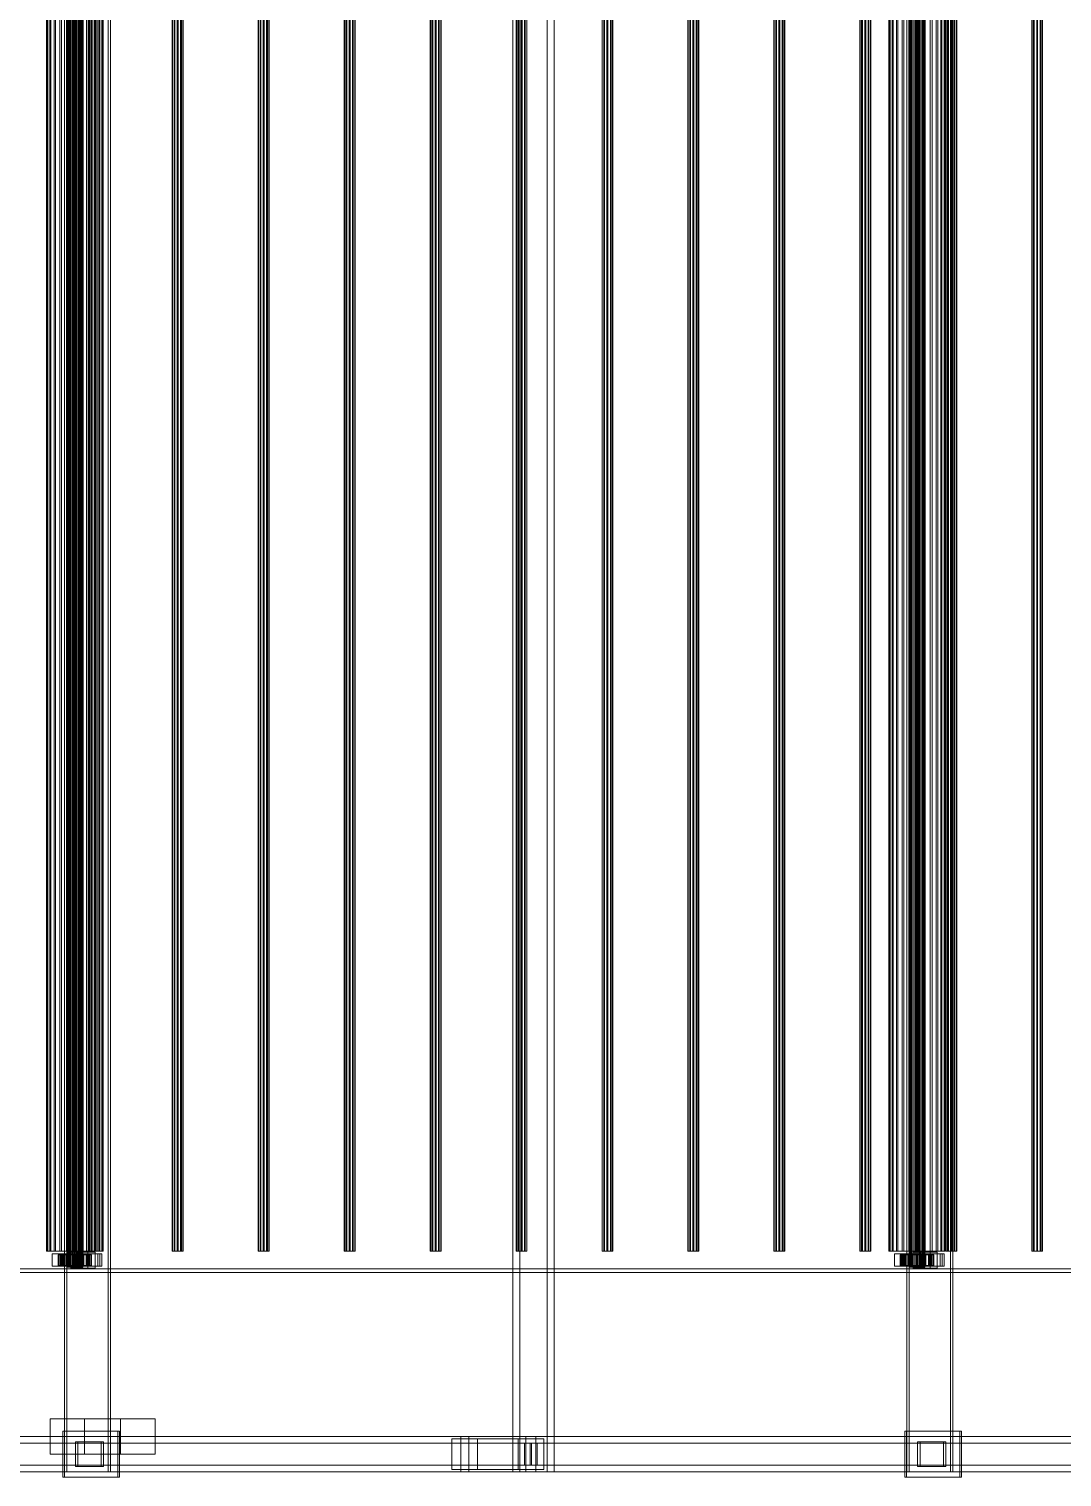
# Model space of a CAD drawing. Header units: millimetres. Extents: x -1970 to 59977, y -50268 to 6837.
# Drawn here: x 36309 to 37481, y -19506 to -17864 of the extents above; entities that cross this region are included whole.
import ezdxf

# ---------------------------------------------------------------- set-up
doc = ezdxf.new("R2010")
doc.units = ezdxf.units.MM
doc.layers.add('superior_C03', color=7, linetype='Continuous', lineweight=0)

msp = doc.modelspace()

# ---------------------------------------------------------------- linework, layer by layer
at = {"layer": 'superior_C03'}
for p, q in [((36349.435, -16500), (36349.435, -19500)), ((36352.13, -19500), (36352.13, -16500)), ((36398.938, -19500), (36398.938, -16500)), ((36401.633, -16500), (36401.633, -19500)), ((36857.705, -16500), (36857.705, -19500)), ((36865.565, -19500), (36865.565, -16500)), ((36896.684, -19500), (36896.684, -16500)), ((36904.544, -16500), (36904.544, -19500)), ((37304.403, -16500), (37304.403, -19500)), ((37307.098, -19500), (37307.098, -16500)), ((37353.905, -19500), (37353.905, -16500)), ((37356.6, -16500), (37356.6, -19500)), ((36352.167, -19268), (36352.167, -16732)), ((36352.391, -19268), (36352.391, -16732)), ((36352.555, -19268), (36352.555, -16732)), ((36353.213, -19268), (36353.213, -16732)), ((36353.531, -19268), (36353.531, -16732)), ((36354.577, -19268), (36354.577, -16732)), ((36355.026, -19268), (36355.026, -16732)), ((36356.389, -19268), (36356.389, -16732)), ((36356.939, -19268), (36356.939, -16732)), ((36358.526, -19268), (36358.526, -16732)), ((36359.14, -19268), (36359.14, -16732)), ((36360.844, -19268), (36360.844, -16732)), ((36361.479, -19268), (36361.479, -16732)), ((36363.182, -19268), (36363.182, -16732)), ((36363.796, -19268), (36363.796, -16732)), ((36365.383, -19268), (36365.383, -16732)), ((36365.933, -19268), (36365.933, -16732)), ((36367.297, -19268), (36367.297, -16732)), ((36367.746, -19268), (36367.746, -16732)), ((36368.792, -19268), (36368.792, -16732)), ((36369.109, -19268), (36369.109, -16732)), ((36369.767, -19268), (36369.767, -16732)), ((36369.931, -16732), (36369.931, -19268)), ((36370.156, -19268), (36370.156, -16732)), ((37307.134, -19268), (37307.134, -16732)), ((37307.358, -19268), (37307.358, -16732)), ((37307.523, -19268), (37307.523, -16732)), ((37308.18, -19268), (37308.18, -16732)), ((37308.498, -19268), (37308.498, -16732)), ((37309.544, -19268), (37309.544, -16732)), ((37309.993, -19268), (37309.993, -16732)), ((37311.356, -19268), (37311.356, -16732)), ((37311.906, -19268), (37311.906, -16732)), ((37313.494, -19268), (37313.494, -16732)), ((37314.107, -19268), (37314.107, -16732)), ((37315.811, -19268), (37315.811, -16732)), ((37316.446, -19268), (37316.446, -16732)), ((37318.15, -19268), (37318.15, -16732)), ((37318.763, -19268), (37318.763, -16732)), ((37320.351, -19268), (37320.351, -16732)), ((37320.901, -19268), (37320.901, -16732)), ((37322.264, -19268), (37322.264, -16732)), ((37322.713, -19268), (37322.713, -16732)), ((37323.759, -19268), (37323.759, -16732)), ((37324.077, -19268), (37324.077, -16732)), ((37324.734, -19268), (37324.734, -16732)), ((37324.899, -16732), (37324.899, -19268)), ((37325.123, -19268), (37325.123, -16732)), ((36329.181, -19250), (36329.181, -16750)), ((36329.979, -19250), (36329.979, -16750)), ((36330.563, -19250), (36330.563, -16750)), ((36332.901, -19250), (36332.901, -16750)), ((36334.03, -19250), (36334.03, -16750)), ((36337.749, -19250), (36337.749, -16750)), ((36339.346, -19250), (36339.346, -16750)), ((36344.193, -19250), (36344.193, -16750)), ((36346.149, -19250), (36346.149, -16750)), ((36351.793, -19250), (36351.793, -16750)), ((36353.975, -19250), (36353.975, -16750)), ((36360.032, -19250), (36360.032, -16750)), ((36362.29, -19250), (36362.29, -16750)), ((36368.348, -19250), (36368.348, -16750)), ((36370.529, -19250), (36370.529, -16750)), ((36374.247, -16750), (36374.247, -19250)), ((36374.591, -16750), (36374.591, -19250)), ((36376.173, -19250), (36376.173, -16750)), ((36376.267, -16750), (36376.267, -19250)), ((36377.166, -16750), (36377.166, -19250)), ((36378.129, -19250), (36378.129, -16750)), ((36379.879, -16750), (36379.879, -19250)), ((36380.991, -16750), (36380.991, -19250)), ((36382.976, -19250), (36382.976, -16750)), ((36383.703, -16750), (36383.703, -19250)), ((36384.573, -19250), (36384.573, -16750)), ((36384.603, -16750), (36384.603, -19250)), ((36386.279, -16750), (36386.279, -19250)), ((36386.623, -19250), (36386.623, -16750)), ((36388.292, -19250), (36388.292, -16750)), ((36389.421, -19250), (36389.421, -16750)), ((36391.759, -19250), (36391.759, -16750)), ((36392.344, -16750), (36392.344, -19250)), ((36393.141, -19250), (36393.141, -16750)), ((36471.693, -16750), (36471.693, -19250)), ((36472.036, -16750), (36472.036, -19250)), ((36473.713, -16750), (36473.713, -19250)), ((36474.612, -16750), (36474.612, -19250)), ((36477.325, -16750), (36477.325, -19250)), ((36478.436, -16750), (36478.436, -19250)), ((36481.149, -16750), (36481.149, -19250)), ((36482.048, -16750), (36482.048, -19250)), ((36483.725, -16750), (36483.725, -19250)), ((36484.068, -19250), (36484.068, -16750)), ((36569.138, -16750), (36569.138, -19250)), ((36569.482, -16750), (36569.482, -19250)), ((36571.158, -16750), (36571.158, -19250)), ((36572.058, -16750), (36572.058, -19250)), ((36574.77, -16750), (36574.77, -19250)), ((36575.882, -16750), (36575.882, -19250)), ((36578.595, -16750), (36578.595, -19250)), ((36579.494, -16750), (36579.494, -19250)), ((36581.17, -16750), (36581.17, -19250)), ((36581.514, -19250), (36581.514, -16750)), ((36666.584, -16750), (36666.584, -19250)), ((36666.928, -16750), (36666.928, -19250)), ((36668.604, -16750), (36668.604, -19250)), ((36669.503, -16750), (36669.503, -19250)), ((36672.216, -16750), (36672.216, -19250)), ((36673.328, -16750), (36673.328, -19250)), ((36676.04, -16750), (36676.04, -19250)), ((36676.94, -16750), (36676.94, -19250)), ((36678.616, -16750), (36678.616, -19250)), ((36678.96, -19250), (36678.96, -16750)), ((36764.03, -16750), (36764.03, -19250)), ((36764.373, -16750), (36764.373, -19250)), ((36766.05, -16750), (36766.05, -19250)), ((36766.949, -16750), (36766.949, -19250)), ((36769.662, -16750), (36769.662, -19250)), ((36770.773, -16750), (36770.773, -19250)), ((36773.486, -16750), (36773.486, -19250)), ((36774.385, -16750), (36774.385, -19250)), ((36776.062, -16750), (36776.062, -19250)), ((36776.405, -19250), (36776.405, -16750)), ((36861.475, -16750), (36861.475, -19250)), ((36861.819, -16750), (36861.819, -19250)), ((36863.495, -16750), (36863.495, -19250)), ((36864.395, -16750), (36864.395, -19250)), ((36867.107, -16750), (36867.107, -19250)), ((36868.219, -16750), (36868.219, -19250)), ((36870.932, -16750), (36870.932, -19250)), ((36871.831, -16750), (36871.831, -19250)), ((36873.507, -16750), (36873.507, -19250)), ((36873.851, -19250), (36873.851, -16750)), ((36958.921, -16750), (36958.921, -19250)), ((36959.265, -16750), (36959.265, -19250)), ((36960.941, -16750), (36960.941, -19250)), ((36961.84, -16750), (36961.84, -19250)), ((36964.553, -16750), (36964.553, -19250)), ((36965.665, -16750), (36965.665, -19250)), ((36968.377, -16750), (36968.377, -19250)), ((36969.277, -16750), (36969.277, -19250)), ((36970.953, -16750), (36970.953, -19250)), ((36971.297, -19250), (36971.297, -16750)), ((37056.367, -16750), (37056.367, -19250)), ((37056.71, -16750), (37056.71, -19250)), ((37058.387, -16750), (37058.387, -19250)), ((37059.286, -16750), (37059.286, -19250)), ((37061.999, -16750), (37061.999, -19250)), ((37063.11, -16750), (37063.11, -19250)), ((37065.823, -16750), (37065.823, -19250)), ((37066.722, -16750), (37066.722, -19250)), ((37068.399, -16750), (37068.399, -19250)), ((37068.742, -19250), (37068.742, -16750)), ((37153.812, -16750), (37153.812, -19250)), ((37154.156, -16750), (37154.156, -19250)), ((37155.832, -16750), (37155.832, -19250)), ((37156.732, -16750), (37156.732, -19250)), ((37159.444, -16750), (37159.444, -19250)), ((37160.556, -16750), (37160.556, -19250)), ((37163.268, -16750), (37163.268, -19250)), ((37164.168, -16750), (37164.168, -19250)), ((37165.844, -16750), (37165.844, -19250)), ((37166.188, -19250), (37166.188, -16750)), ((37251.258, -16750), (37251.258, -19250)), ((37251.601, -16750), (37251.601, -19250)), ((37253.278, -16750), (37253.278, -19250)), ((37254.177, -16750), (37254.177, -19250)), ((37256.89, -16750), (37256.89, -19250)), ((37258.002, -16750), (37258.002, -19250)), ((37260.714, -16750), (37260.714, -19250)), ((37261.614, -16750), (37261.614, -19250)), ((37263.29, -16750), (37263.29, -19250)), ((37263.634, -19250), (37263.634, -16750)), ((37284.148, -19250), (37284.148, -16750)), ((37284.946, -19250), (37284.946, -16750)), ((37285.53, -19250), (37285.53, -16750)), ((37287.868, -19250), (37287.868, -16750)), ((37288.998, -19250), (37288.998, -16750)), ((37292.717, -19250), (37292.717, -16750)), ((37294.314, -19250), (37294.314, -16750)), ((37299.161, -19250), (37299.161, -16750)), ((37301.116, -19250), (37301.116, -16750)), ((37306.761, -19250), (37306.761, -16750)), ((37308.942, -19250), (37308.942, -16750)), ((37314.999, -19250), (37314.999, -16750)), ((37317.258, -19250), (37317.258, -16750)), ((37323.315, -19250), (37323.315, -16750)), ((37325.496, -19250), (37325.496, -16750)), ((37331.141, -19250), (37331.141, -16750)), ((37333.096, -19250), (37333.096, -16750)), ((37337.943, -19250), (37337.943, -16750)), ((37339.54, -19250), (37339.54, -16750)), ((37343.26, -19250), (37343.26, -16750)), ((37344.389, -19250), (37344.389, -16750)), ((37346.727, -19250), (37346.727, -16750)), ((37347.311, -16750), (37347.311, -19250)), ((37348.109, -19250), (37348.109, -16750)), ((37348.704, -16750), (37348.704, -19250)), ((37349.047, -16750), (37349.047, -19250)), ((37350.724, -16750), (37350.724, -19250)), ((37351.623, -16750), (37351.623, -19250)), ((37354.336, -16750), (37354.336, -19250)), ((37355.447, -16750), (37355.447, -19250)), ((37358.16, -16750), (37358.16, -19250)), ((37359.059, -16750), (37359.059, -19250)), ((37360.736, -16750), (37360.736, -19250)), ((37361.079, -19250), (37361.079, -16750)), ((37446.149, -16750), (37446.149, -19250)), ((37446.493, -16750), (37446.493, -19250)), ((37448.169, -16750), (37448.169, -19250)), ((37449.069, -16750), (37449.069, -19250)), ((37451.781, -16750), (37451.781, -19250)), ((37452.893, -16750), (37452.893, -19250)), ((37455.605, -16750), (37455.605, -19250)), ((37456.505, -16750), (37456.505, -19250)), ((37458.181, -16750), (37458.181, -19250)), ((37458.525, -19250), (37458.525, -16750)), ((36329.979, -19250), (36329.181, -19250)), ((36329.181, -19250), (36330.563, -19250)), ((36332.901, -19250), (36329.979, -19250)), ((36330.563, -19250), (36334.03, -19250)), ((36337.749, -19250), (36332.901, -19250)), ((36334.03, -19250), (36339.346, -19250)), ((36345.277, -19253), (36335.532, -19253)), ((36335.532, -19253), (36335.532, -19267)), ((36346.312, -19253), (36335.532, -19253)), ((36344.193, -19250), (36337.749, -19250)), ((36339.346, -19250), (36346.149, -19250)), ((36342.993, -19254), (36342.173, -19254)), ((36342.173, -19254), (36352.167, -19254)), ((36342.173, -19266), (36342.173, -19254)), ((36342.173, -19254), (36342.646, -19254)), ((36342.646, -19254), (36352.391, -19254)), ((36342.646, -19266), (36342.646, -19254)), ((36342.646, -19254), (36344.382, -19254)), ((36389.713, -19253), (36342.939, -19253)), ((36342.939, -19253), (36342.939, -19267)), ((36345.185, -19253), (36342.939, -19253)), ((36345.052, -19254), (36342.993, -19254)), ((36342.993, -19254), (36352.555, -19254)), ((36342.993, -19266), (36342.993, -19254)), ((36351.793, -19250), (36344.193, -19250)), ((36344.382, -19254), (36353.213, -19254)), ((36344.382, -19266), (36344.382, -19254)), ((36344.382, -19254), (36347.26, -19254)), ((36348.209, -19254), (36345.052, -19254)), ((36345.052, -19254), (36353.531, -19254)), ((36345.052, -19266), (36345.052, -19254)), ((36345.185, -19267), (36345.185, -19253)), ((36345.185, -19253), (36391.959, -19253)), ((36345.277, -19267), (36345.277, -19253)), ((36345.277, -19253), (36356.057, -19253)), ((36346.149, -19250), (36353.975, -19250)), ((36346.312, -19267), (36346.312, -19253)), ((36346.312, -19253), (36356.057, -19253)), ((36347.26, -19254), (36354.577, -19254)), ((36347.26, -19266), (36347.26, -19254)), ((36347.26, -19254), (36351.086, -19254)), ((36352.248, -19254), (36348.209, -19254)), ((36348.209, -19254), (36355.026, -19254)), ((36348.209, -19266), (36348.209, -19254)), ((36351.086, -19254), (36356.389, -19254)), ((36351.086, -19266), (36351.086, -19254)), ((36351.086, -19254), (36355.599, -19254)), ((36360.032, -19250), (36351.793, -19250)), ((36352.167, -19254), (36352.555, -19254)), ((36352.167, -19254), (36352.167, -19266)), ((36352.391, -19254), (36352.167, -19254)), ((36356.894, -19254), (36352.248, -19254)), ((36352.248, -19254), (36356.939, -19254)), ((36352.248, -19266), (36352.248, -19254)), ((36352.391, -19254), (36352.391, -19266)), ((36353.213, -19254), (36352.391, -19254)), ((36352.555, -19254), (36353.531, -19254)), ((36352.555, -19254), (36352.555, -19266)), ((36353.213, -19254), (36353.213, -19266)), ((36354.577, -19254), (36353.213, -19254)), ((36353.531, -19254), (36355.026, -19254)), ((36353.531, -19254), (36353.531, -19266)), ((36353.975, -19250), (36362.29, -19250)), ((36354.577, -19254), (36354.577, -19266)), ((36356.389, -19254), (36354.577, -19254)), ((36355.026, -19254), (36356.939, -19254)), ((36355.026, -19254), (36355.026, -19266)), ((36355.599, -19254), (36358.526, -19254)), ((36355.599, -19266), (36355.599, -19254)), ((36355.599, -19254), (36360.491, -19254)), ((36356.057, -19253), (36356.057, -19267)), ((36356.389, -19254), (36356.389, -19266)), ((36358.526, -19254), (36356.389, -19254)), ((36376.071, -19251), (36356.582, -19251)), ((36356.582, -19251), (36356.582, -19269)), ((36364.667, -19251), (36356.582, -19251)), ((36361.832, -19254), (36356.894, -19254)), ((36356.894, -19254), (36359.14, -19254)), ((36356.894, -19266), (36356.894, -19254)), ((36356.939, -19254), (36359.14, -19254)), ((36356.939, -19254), (36356.939, -19266)), ((36358.526, -19254), (36358.526, -19266)), ((36360.844, -19254), (36358.526, -19254)), ((36359.14, -19254), (36361.479, -19254)), ((36359.14, -19254), (36359.14, -19266)), ((36368.348, -19250), (36360.032, -19250)), ((36360.491, -19254), (36360.844, -19254)), ((36360.491, -19266), (36360.491, -19254)), ((36360.491, -19254), (36365.428, -19254)), ((36360.844, -19254), (36360.844, -19266)), ((36363.182, -19254), (36360.844, -19254)), ((36361.832, -19254), (36361.479, -19254)), ((36361.479, -19254), (36363.796, -19254)), ((36361.479, -19254), (36361.479, -19266)), ((36366.723, -19254), (36361.832, -19254)), ((36361.832, -19266), (36361.832, -19254)), ((36362.29, -19250), (36370.529, -19250)), ((36365.428, -19254), (36363.182, -19254)), ((36363.182, -19254), (36363.182, -19266)), ((36365.383, -19254), (36363.182, -19254)), ((36366.723, -19254), (36363.796, -19254)), ((36363.796, -19254), (36365.933, -19254)), ((36363.796, -19254), (36363.796, -19266)), ((36364.667, -19269), (36364.667, -19251)), ((36364.667, -19251), (36384.156, -19251)), ((36370.075, -19254), (36365.383, -19254)), ((36365.383, -19254), (36365.383, -19266)), ((36367.297, -19254), (36365.383, -19254)), ((36365.428, -19266), (36365.428, -19254)), ((36365.428, -19254), (36370.075, -19254)), ((36371.236, -19254), (36365.933, -19254)), ((36365.933, -19254), (36367.746, -19254)), ((36365.933, -19254), (36365.933, -19266)), ((36376.459, -19253), (36366.715, -19253)), ((36366.715, -19253), (36366.715, -19267)), ((36377.495, -19253), (36366.715, -19253)), ((36371.236, -19254), (36366.723, -19254)), ((36366.723, -19266), (36366.723, -19254)), ((36374.114, -19254), (36367.297, -19254)), ((36367.297, -19254), (36367.297, -19266)), ((36368.792, -19254), (36367.297, -19254)), ((36375.062, -19254), (36367.746, -19254)), ((36367.746, -19254), (36369.109, -19254)), ((36367.746, -19254), (36367.746, -19266)), ((36376.173, -19250), (36368.348, -19250)), ((36377.27, -19254), (36368.792, -19254)), ((36368.792, -19254), (36368.792, -19266)), ((36369.767, -19254), (36368.792, -19254)), ((36377.941, -19254), (36369.109, -19254)), ((36369.109, -19254), (36369.931, -19254)), ((36369.109, -19254), (36369.109, -19266)), ((36379.329, -19254), (36369.767, -19254)), ((36369.767, -19254), (36369.767, -19266)), ((36370.156, -19254), (36369.767, -19254)), ((36369.931, -19254), (36379.676, -19254)), ((36369.931, -19266), (36369.931, -19254)), ((36369.931, -19254), (36370.156, -19254)), ((36370.075, -19266), (36370.075, -19254)), ((36370.075, -19254), (36374.114, -19254)), ((36380.149, -19254), (36370.156, -19254)), ((36370.156, -19254), (36370.156, -19266)), ((36370.529, -19250), (36378.129, -19250)), ((36375.062, -19254), (36371.236, -19254)), ((36371.236, -19266), (36371.236, -19254)), ((36374.114, -19266), (36374.114, -19254)), ((36374.114, -19254), (36377.27, -19254)), ((36374.591, -19250), (36374.247, -19250)), ((36374.247, -19250), (36376.267, -19250)), ((36377.166, -19250), (36374.591, -19250)), ((36377.941, -19254), (36375.062, -19254)), ((36375.062, -19266), (36375.062, -19254)), ((36376.071, -19269), (36376.071, -19251)), ((36376.071, -19251), (36384.156, -19251)), ((36382.976, -19250), (36376.173, -19250)), ((36376.267, -19250), (36379.879, -19250)), ((36376.459, -19267), (36376.459, -19253)), ((36376.459, -19253), (36387.239, -19253)), ((36380.991, -19250), (36377.166, -19250)), ((36377.27, -19266), (36377.27, -19254)), ((36377.27, -19254), (36379.329, -19254)), ((36377.495, -19267), (36377.495, -19253)), ((36377.495, -19253), (36387.239, -19253)), ((36379.676, -19254), (36377.941, -19254)), ((36377.941, -19266), (36377.941, -19254)), ((36378.129, -19250), (36384.573, -19250)), ((36379.329, -19266), (36379.329, -19254)), ((36379.329, -19254), (36380.149, -19254)), ((36379.676, -19254), (36379.676, -19266)), ((36380.149, -19254), (36379.676, -19254)), ((36379.879, -19250), (36383.703, -19250)), ((36380.149, -19266), (36380.149, -19254)), ((36384.603, -19250), (36380.991, -19250)), ((36388.292, -19250), (36382.976, -19250)), ((36383.703, -19250), (36386.279, -19250)), ((36384.156, -19251), (36384.156, -19269)), ((36384.573, -19250), (36389.421, -19250)), ((36386.623, -19250), (36384.603, -19250)), ((36386.279, -19250), (36386.623, -19250)), ((36387.239, -19253), (36387.239, -19267)), ((36391.759, -19250), (36388.292, -19250)), ((36389.421, -19250), (36392.344, -19250)), ((36389.713, -19267), (36389.713, -19253)), ((36389.713, -19253), (36391.959, -19253)), ((36393.141, -19250), (36391.759, -19250)), ((36391.959, -19253), (36391.959, -19267)), ((36392.344, -19250), (36393.141, -19250)), ((36472.036, -19250), (36471.693, -19250)), ((36471.693, -19250), (36473.713, -19250)), ((36474.612, -19250), (36472.036, -19250)), ((36473.713, -19250), (36477.325, -19250)), ((36478.436, -19250), (36474.612, -19250)), ((36477.325, -19250), (36481.149, -19250)), ((36482.048, -19250), (36478.436, -19250)), ((36481.149, -19250), (36483.725, -19250)), ((36484.068, -19250), (36482.048, -19250)), ((36483.725, -19250), (36484.068, -19250)), ((36569.482, -19250), (36569.138, -19250)), ((36569.138, -19250), (36571.158, -19250)), ((36572.058, -19250), (36569.482, -19250)), ((36571.158, -19250), (36574.77, -19250)), ((36575.882, -19250), (36572.058, -19250)), ((36574.77, -19250), (36578.595, -19250)), ((36579.494, -19250), (36575.882, -19250)), ((36578.595, -19250), (36581.17, -19250)), ((36581.514, -19250), (36579.494, -19250)), ((36581.17, -19250), (36581.514, -19250)), ((36666.928, -19250), (36666.584, -19250)), ((36666.584, -19250), (36668.604, -19250)), ((36669.503, -19250), (36666.928, -19250)), ((36668.604, -19250), (36672.216, -19250)), ((36673.328, -19250), (36669.503, -19250)), ((36672.216, -19250), (36676.04, -19250)), ((36676.94, -19250), (36673.328, -19250)), ((36676.04, -19250), (36678.616, -19250)), ((36678.96, -19250), (36676.94, -19250)), ((36678.616, -19250), (36678.96, -19250)), ((36764.373, -19250), (36764.03, -19250)), ((36764.03, -19250), (36766.05, -19250)), ((36766.949, -19250), (36764.373, -19250)), ((36766.05, -19250), (36769.662, -19250)), ((36770.773, -19250), (36766.949, -19250)), ((36769.662, -19250), (36773.486, -19250)), ((36774.385, -19250), (36770.773, -19250)), ((36773.486, -19250), (36776.062, -19250)), ((36776.405, -19250), (36774.385, -19250)), ((36776.062, -19250), (36776.405, -19250)), ((36861.819, -19250), (36861.475, -19250)), ((36861.475, -19250), (36863.495, -19250)), ((36864.395, -19250), (36861.819, -19250)), ((36863.495, -19250), (36867.107, -19250)), ((36868.219, -19250), (36864.395, -19250)), ((36867.107, -19250), (36870.932, -19250)), ((36871.831, -19250), (36868.219, -19250)), ((36870.932, -19250), (36873.507, -19250)), ((36873.851, -19250), (36871.831, -19250)), ((36873.507, -19250), (36873.851, -19250)), ((36959.265, -19250), (36958.921, -19250)), ((36958.921, -19250), (36960.941, -19250)), ((36961.84, -19250), (36959.265, -19250)), ((36960.941, -19250), (36964.553, -19250)), ((36965.665, -19250), (36961.84, -19250)), ((36964.553, -19250), (36968.377, -19250)), ((36969.277, -19250), (36965.665, -19250)), ((36968.377, -19250), (36970.953, -19250)), ((36971.297, -19250), (36969.277, -19250)), ((36970.953, -19250), (36971.297, -19250)), ((37056.71, -19250), (37056.367, -19250)), ((37056.367, -19250), (37058.387, -19250)), ((37059.286, -19250), (37056.71, -19250)), ((37058.387, -19250), (37061.999, -19250)), ((37063.11, -19250), (37059.286, -19250)), ((37061.999, -19250), (37065.823, -19250)), ((37066.722, -19250), (37063.11, -19250)), ((37065.823, -19250), (37068.399, -19250)), ((37068.742, -19250), (37066.722, -19250)), ((37068.399, -19250), (37068.742, -19250)), ((37154.156, -19250), (37153.812, -19250)), ((37153.812, -19250), (37155.832, -19250)), ((37156.732, -19250), (37154.156, -19250)), ((37155.832, -19250), (37159.444, -19250)), ((37160.556, -19250), (37156.732, -19250)), ((37159.444, -19250), (37163.268, -19250)), ((37164.168, -19250), (37160.556, -19250)), ((37163.268, -19250), (37165.844, -19250)), ((37166.188, -19250), (37164.168, -19250)), ((37165.844, -19250), (37166.188, -19250)), ((37251.601, -19250), (37251.258, -19250)), ((37251.258, -19250), (37253.278, -19250)), ((37254.177, -19250), (37251.601, -19250)), ((37253.278, -19250), (37256.89, -19250)), ((37258.002, -19250), (37254.177, -19250)), ((37256.89, -19250), (37260.714, -19250)), ((37261.614, -19250), (37258.002, -19250)), ((37260.714, -19250), (37263.29, -19250)), ((37263.634, -19250), (37261.614, -19250)), ((37263.29, -19250), (37263.634, -19250)), ((37284.946, -19250), (37284.148, -19250)), ((37284.148, -19250), (37285.53, -19250)), ((37287.868, -19250), (37284.946, -19250)), ((37285.53, -19250), (37288.998, -19250)), ((37292.717, -19250), (37287.868, -19250)), ((37288.998, -19250), (37294.314, -19250)), ((37300.244, -19253), (37290.5, -19253)), ((37290.5, -19253), (37290.5, -19267)), ((37301.279, -19253), (37290.5, -19253)), ((37299.161, -19250), (37292.717, -19250)), ((37294.314, -19250), (37301.116, -19250)), ((37297.961, -19254), (37297.14, -19254)), ((37297.14, -19254), (37307.134, -19254)), ((37297.14, -19266), (37297.14, -19254)), ((37297.14, -19254), (37297.614, -19254)), ((37297.614, -19254), (37307.358, -19254)), ((37297.614, -19266), (37297.614, -19254)), ((37297.614, -19254), (37299.349, -19254)), ((37344.681, -19253), (37297.907, -19253)), ((37297.907, -19253), (37297.907, -19267)), ((37300.153, -19253), (37297.907, -19253)), ((37300.019, -19254), (37297.961, -19254)), ((37297.961, -19254), (37307.523, -19254)), ((37297.961, -19266), (37297.961, -19254)), ((37306.761, -19250), (37299.161, -19250)), ((37299.349, -19254), (37308.18, -19254)), ((37299.349, -19266), (37299.349, -19254)), ((37299.349, -19254), (37302.228, -19254)), ((37303.176, -19254), (37300.019, -19254)), ((37300.019, -19254), (37308.498, -19254)), ((37300.019, -19266), (37300.019, -19254)), ((37300.153, -19267), (37300.153, -19253)), ((37300.153, -19253), (37346.926, -19253)), ((37300.244, -19267), (37300.244, -19253)), ((37300.244, -19253), (37311.024, -19253)), ((37301.116, -19250), (37308.942, -19250)), ((37301.279, -19267), (37301.279, -19253)), ((37301.279, -19253), (37311.024, -19253)), ((37302.228, -19254), (37309.544, -19254)), ((37302.228, -19266), (37302.228, -19254)), ((37302.228, -19254), (37306.054, -19254)), ((37307.215, -19254), (37303.176, -19254)), ((37303.176, -19254), (37309.993, -19254)), ((37303.176, -19266), (37303.176, -19254)), ((37306.054, -19254), (37311.356, -19254)), ((37306.054, -19266), (37306.054, -19254)), ((37306.054, -19254), (37310.566, -19254)), ((37314.999, -19250), (37306.761, -19250)), ((37307.134, -19254), (37307.523, -19254)), ((37307.134, -19254), (37307.134, -19266)), ((37307.358, -19254), (37307.134, -19254)), ((37311.862, -19254), (37307.215, -19254)), ((37307.215, -19254), (37311.906, -19254)), ((37307.215, -19266), (37307.215, -19254)), ((37307.358, -19254), (37307.358, -19266)), ((37308.18, -19254), (37307.358, -19254)), ((37307.523, -19254), (37308.498, -19254)), ((37307.523, -19254), (37307.523, -19266)), ((37308.18, -19254), (37308.18, -19266)), ((37309.544, -19254), (37308.18, -19254)), ((37308.498, -19254), (37309.993, -19254)), ((37308.498, -19254), (37308.498, -19266)), ((37308.942, -19250), (37317.258, -19250)), ((37309.544, -19254), (37309.544, -19266)), ((37311.356, -19254), (37309.544, -19254)), ((37309.993, -19254), (37311.906, -19254)), ((37309.993, -19254), (37309.993, -19266)), ((37310.566, -19254), (37313.494, -19254)), ((37310.566, -19266), (37310.566, -19254)), ((37310.566, -19254), (37315.458, -19254)), ((37311.024, -19253), (37311.024, -19267)), ((37311.356, -19254), (37311.356, -19266)), ((37313.494, -19254), (37311.356, -19254)), ((37331.038, -19251), (37311.549, -19251)), ((37311.549, -19251), (37311.549, -19269)), ((37319.634, -19251), (37311.549, -19251)), ((37316.799, -19254), (37311.862, -19254)), ((37311.862, -19254), (37314.107, -19254)), ((37311.862, -19266), (37311.862, -19254)), ((37311.906, -19254), (37314.107, -19254)), ((37311.906, -19254), (37311.906, -19266)), ((37313.494, -19254), (37313.494, -19266)), ((37315.811, -19254), (37313.494, -19254)), ((37314.107, -19254), (37316.446, -19254)), ((37314.107, -19254), (37314.107, -19266)), ((37323.315, -19250), (37314.999, -19250)), ((37315.458, -19254), (37315.811, -19254)), ((37315.458, -19266), (37315.458, -19254)), ((37315.458, -19254), (37320.395, -19254)), ((37315.811, -19254), (37315.811, -19266)), ((37318.15, -19254), (37315.811, -19254)), ((37316.799, -19254), (37316.446, -19254)), ((37316.446, -19254), (37318.763, -19254)), ((37316.446, -19254), (37316.446, -19266)), ((37321.691, -19254), (37316.799, -19254)), ((37316.799, -19266), (37316.799, -19254)), ((37317.258, -19250), (37325.496, -19250)), ((37320.395, -19254), (37318.15, -19254)), ((37318.15, -19254), (37318.15, -19266)), ((37320.351, -19254), (37318.15, -19254)), ((37321.691, -19254), (37318.763, -19254)), ((37318.763, -19254), (37320.901, -19254)), ((37318.763, -19254), (37318.763, -19266)), ((37319.634, -19269), (37319.634, -19251)), ((37319.634, -19251), (37339.123, -19251)), ((37325.042, -19254), (37320.351, -19254)), ((37320.351, -19254), (37320.351, -19266)), ((37322.264, -19254), (37320.351, -19254)), ((37320.395, -19266), (37320.395, -19254)), ((37320.395, -19254), (37325.042, -19254)), ((37326.203, -19254), (37320.901, -19254)), ((37320.901, -19254), (37322.713, -19254)), ((37320.901, -19254), (37320.901, -19266)), ((37331.427, -19253), (37321.682, -19253)), ((37321.682, -19253), (37321.682, -19267)), ((37332.462, -19253), (37321.682, -19253)), ((37326.203, -19254), (37321.691, -19254)), ((37321.691, -19266), (37321.691, -19254)), ((37329.081, -19254), (37322.264, -19254)), ((37322.264, -19254), (37322.264, -19266)), ((37323.759, -19254), (37322.264, -19254)), ((37330.029, -19254), (37322.713, -19254)), ((37322.713, -19254), (37324.077, -19254)), ((37322.713, -19254), (37322.713, -19266)), ((37331.141, -19250), (37323.315, -19250)), ((37332.238, -19254), (37323.759, -19254)), ((37323.759, -19254), (37323.759, -19266)), ((37324.734, -19254), (37323.759, -19254)), ((37332.908, -19254), (37324.077, -19254)), ((37324.077, -19254), (37324.899, -19254)), ((37324.077, -19254), (37324.077, -19266)), ((37334.296, -19254), (37324.734, -19254)), ((37324.734, -19254), (37324.734, -19266)), ((37325.123, -19254), (37324.734, -19254)), ((37324.899, -19254), (37334.643, -19254)), ((37324.899, -19266), (37324.899, -19254)), ((37324.899, -19254), (37325.123, -19254)), ((37325.042, -19266), (37325.042, -19254)), ((37325.042, -19254), (37329.081, -19254)), ((37335.117, -19254), (37325.123, -19254)), ((37325.123, -19254), (37325.123, -19266)), ((37325.496, -19250), (37333.096, -19250)), ((37330.029, -19254), (37326.203, -19254)), ((37326.203, -19266), (37326.203, -19254)), ((37329.081, -19266), (37329.081, -19254)), ((37329.081, -19254), (37332.238, -19254)), ((37332.908, -19254), (37330.029, -19254)), ((37330.029, -19266), (37330.029, -19254)), ((37331.038, -19269), (37331.038, -19251)), ((37331.038, -19251), (37339.123, -19251)), ((37337.943, -19250), (37331.141, -19250)), ((37331.427, -19267), (37331.427, -19253)), ((37331.427, -19253), (37342.207, -19253)), ((37332.238, -19266), (37332.238, -19254)), ((37332.238, -19254), (37334.296, -19254)), ((37332.462, -19267), (37332.462, -19253)), ((37332.462, -19253), (37342.207, -19253)), ((37334.643, -19254), (37332.908, -19254)), ((37332.908, -19266), (37332.908, -19254)), ((37333.096, -19250), (37339.54, -19250)), ((37334.296, -19266), (37334.296, -19254)), ((37334.296, -19254), (37335.117, -19254)), ((37334.643, -19254), (37334.643, -19266)), ((37335.117, -19254), (37334.643, -19254)), ((37335.117, -19266), (37335.117, -19254)), ((37343.26, -19250), (37337.943, -19250)), ((37339.123, -19251), (37339.123, -19269)), ((37339.54, -19250), (37344.389, -19250)), ((37342.207, -19253), (37342.207, -19267)), ((37346.727, -19250), (37343.26, -19250)), ((37344.389, -19250), (37347.311, -19250)), ((37344.681, -19267), (37344.681, -19253)), ((37344.681, -19253), (37346.926, -19253)), ((37348.109, -19250), (37346.727, -19250)), ((37346.926, -19253), (37346.926, -19267)), ((37347.311, -19250), (37348.109, -19250)), ((37349.047, -19250), (37348.704, -19250)), ((37348.704, -19250), (37350.724, -19250)), ((37351.623, -19250), (37349.047, -19250)), ((37350.724, -19250), (37354.336, -19250)), ((37355.447, -19250), (37351.623, -19250)), ((37354.336, -19250), (37358.16, -19250)), ((37359.059, -19250), (37355.447, -19250)), ((37358.16, -19250), (37360.736, -19250)), ((37361.079, -19250), (37359.059, -19250)), ((37360.736, -19250), (37361.079, -19250)), ((37446.493, -19250), (37446.149, -19250)), ((37446.149, -19250), (37448.169, -19250)), ((37449.069, -19250), (37446.493, -19250)), ((37448.169, -19250), (37451.781, -19250)), ((37452.893, -19250), (37449.069, -19250)), ((37451.781, -19250), (37455.605, -19250)), ((37456.505, -19250), (37452.893, -19250)), ((37455.605, -19250), (37458.181, -19250)), ((37458.525, -19250), (37456.505, -19250)), ((37458.181, -19250), (37458.525, -19250)), ((38691.362, -19270), (27582.557, -19270)), ((27582.557, -19274), (38691.362, -19274)), ((27583.456, -19270), (38692.26, -19270)), ((27611.752, -19270), (38720.557, -19270)), ((38720.557, -19274), (27611.752, -19274)), ((36335.532, -19267), (36345.277, -19267)), ((36335.532, -19267), (36346.312, -19267)), ((36352.167, -19266), (36342.173, -19266)), ((36342.173, -19266), (36342.993, -19266)), ((36342.646, -19266), (36342.173, -19266)), ((36352.391, -19266), (36342.646, -19266)), ((36344.382, -19266), (36342.646, -19266)), ((36342.939, -19267), (36389.713, -19267)), ((36342.939, -19267), (36345.185, -19267)), ((36352.555, -19266), (36342.993, -19266)), ((36342.993, -19266), (36345.052, -19266)), ((36353.213, -19266), (36344.382, -19266)), ((36347.26, -19266), (36344.382, -19266)), ((36353.531, -19266), (36345.052, -19266)), ((36345.052, -19266), (36348.209, -19266)), ((36391.959, -19267), (36345.185, -19267)), ((36356.057, -19267), (36345.277, -19267)), ((36356.057, -19267), (36346.312, -19267)), ((36354.577, -19266), (36347.26, -19266)), ((36351.086, -19266), (36347.26, -19266)), ((36355.026, -19266), (36348.209, -19266)), ((36348.209, -19266), (36352.248, -19266)), ((36356.389, -19266), (36351.086, -19266)), ((36355.599, -19266), (36351.086, -19266)), ((36352.555, -19266), (36352.167, -19266)), ((36352.167, -19266), (36352.391, -19266)), ((36352.391, -19268), (36352.167, -19268)), ((36352.167, -19268), (36352.555, -19268)), ((36356.939, -19266), (36352.248, -19266)), ((36352.248, -19266), (36356.894, -19266)), ((36352.391, -19266), (36353.213, -19266)), ((36353.213, -19268), (36352.391, -19268)), ((36353.531, -19266), (36352.555, -19266)), ((36352.555, -19268), (36353.531, -19268)), ((36353.213, -19266), (36354.577, -19266)), ((36354.577, -19268), (36353.213, -19268)), ((36355.026, -19266), (36353.531, -19266)), ((36353.531, -19268), (36355.026, -19268)), ((36354.577, -19266), (36356.389, -19266)), ((36356.389, -19268), (36354.577, -19268)), ((36356.939, -19266), (36355.026, -19266)), ((36355.026, -19268), (36356.939, -19268)), ((36358.526, -19266), (36355.599, -19266)), ((36360.491, -19266), (36355.599, -19266)), ((36356.389, -19266), (36358.526, -19266)), ((36358.526, -19268), (36356.389, -19268)), ((36356.582, -19269), (36376.071, -19269)), ((36364.667, -19269), (36356.582, -19269)), ((36359.14, -19266), (36356.894, -19266)), ((36356.894, -19266), (36361.832, -19266)), ((36359.14, -19266), (36356.939, -19266)), ((36356.939, -19268), (36359.14, -19268)), ((36358.526, -19266), (36360.844, -19266)), ((36360.844, -19268), (36358.526, -19268)), ((36361.479, -19266), (36359.14, -19266)), ((36359.14, -19268), (36361.479, -19268)), ((36360.844, -19266), (36360.491, -19266)), ((36365.428, -19266), (36360.491, -19266)), ((36360.844, -19266), (36363.182, -19266)), ((36363.182, -19268), (36360.844, -19268)), ((36363.796, -19266), (36361.479, -19266)), ((36361.479, -19266), (36361.832, -19266)), ((36361.479, -19268), (36363.796, -19268)), ((36361.832, -19266), (36366.723, -19266)), ((36363.182, -19266), (36365.428, -19266)), ((36363.182, -19266), (36365.383, -19266)), ((36365.383, -19268), (36363.182, -19268)), ((36365.933, -19266), (36363.796, -19266)), ((36363.796, -19266), (36366.723, -19266)), ((36363.796, -19268), (36365.933, -19268)), ((36384.156, -19269), (36364.667, -19269)), ((36365.383, -19266), (36370.075, -19266)), ((36365.383, -19266), (36367.297, -19266)), ((36367.297, -19268), (36365.383, -19268)), ((36370.075, -19266), (36365.428, -19266)), ((36367.746, -19266), (36365.933, -19266)), ((36365.933, -19266), (36371.236, -19266)), ((36365.933, -19268), (36367.746, -19268)), ((36366.715, -19267), (36376.459, -19267)), ((36366.715, -19267), (36377.495, -19267)), ((36366.723, -19266), (36371.236, -19266)), ((36367.297, -19266), (36374.114, -19266)), ((36367.297, -19266), (36368.792, -19266)), ((36368.792, -19268), (36367.297, -19268)), ((36369.109, -19266), (36367.746, -19266)), ((36367.746, -19266), (36375.062, -19266)), ((36367.746, -19268), (36369.109, -19268)), ((36368.792, -19266), (36377.27, -19266)), ((36368.792, -19266), (36369.767, -19266)), ((36369.767, -19268), (36368.792, -19268)), ((36369.931, -19266), (36369.109, -19266)), ((36369.109, -19266), (36377.941, -19266)), ((36369.109, -19268), (36369.931, -19268)), ((36369.767, -19266), (36379.329, -19266)), ((36369.767, -19266), (36370.156, -19266)), ((36370.156, -19268), (36369.767, -19268)), ((36379.676, -19266), (36369.931, -19266)), ((36370.156, -19266), (36369.931, -19266)), ((36369.931, -19268), (36370.156, -19268)), ((36374.114, -19266), (36370.075, -19266)), ((36370.156, -19266), (36380.149, -19266)), ((36371.236, -19266), (36375.062, -19266)), ((36377.27, -19266), (36374.114, -19266)), ((36375.062, -19266), (36377.941, -19266)), ((36384.156, -19269), (36376.071, -19269)), ((36387.239, -19267), (36376.459, -19267)), ((36379.329, -19266), (36377.27, -19266)), ((36387.239, -19267), (36377.495, -19267)), ((36377.941, -19266), (36379.676, -19266)), ((36380.149, -19266), (36379.329, -19266)), ((36379.676, -19266), (36380.149, -19266)), ((36391.959, -19267), (36389.713, -19267)), ((37290.5, -19267), (37300.244, -19267)), ((37290.5, -19267), (37301.279, -19267)), ((37307.134, -19266), (37297.14, -19266)), ((37297.14, -19266), (37297.961, -19266)), ((37297.614, -19266), (37297.14, -19266)), ((37307.358, -19266), (37297.614, -19266)), ((37299.349, -19266), (37297.614, -19266)), ((37297.907, -19267), (37344.681, -19267)), ((37297.907, -19267), (37300.153, -19267)), ((37307.523, -19266), (37297.961, -19266)), ((37297.961, -19266), (37300.019, -19266)), ((37308.18, -19266), (37299.349, -19266)), ((37302.228, -19266), (37299.349, -19266)), ((37308.498, -19266), (37300.019, -19266)), ((37300.019, -19266), (37303.176, -19266)), ((37346.926, -19267), (37300.153, -19267)), ((37311.024, -19267), (37300.244, -19267)), ((37311.024, -19267), (37301.279, -19267)), ((37309.544, -19266), (37302.228, -19266)), ((37306.054, -19266), (37302.228, -19266)), ((37309.993, -19266), (37303.176, -19266)), ((37303.176, -19266), (37307.215, -19266)), ((37311.356, -19266), (37306.054, -19266)), ((37310.566, -19266), (37306.054, -19266)), ((37307.523, -19266), (37307.134, -19266)), ((37307.134, -19266), (37307.358, -19266)), ((37307.358, -19268), (37307.134, -19268)), ((37307.134, -19268), (37307.523, -19268)), ((37311.906, -19266), (37307.215, -19266)), ((37307.215, -19266), (37311.862, -19266)), ((37307.358, -19266), (37308.18, -19266)), ((37308.18, -19268), (37307.358, -19268)), ((37308.498, -19266), (37307.523, -19266)), ((37307.523, -19268), (37308.498, -19268)), ((37308.18, -19266), (37309.544, -19266)), ((37309.544, -19268), (37308.18, -19268)), ((37309.993, -19266), (37308.498, -19266)), ((37308.498, -19268), (37309.993, -19268)), ((37309.544, -19266), (37311.356, -19266)), ((37311.356, -19268), (37309.544, -19268)), ((37311.906, -19266), (37309.993, -19266)), ((37309.993, -19268), (37311.906, -19268)), ((37313.494, -19266), (37310.566, -19266)), ((37315.458, -19266), (37310.566, -19266)), ((37311.356, -19266), (37313.494, -19266)), ((37313.494, -19268), (37311.356, -19268)), ((37311.549, -19269), (37331.038, -19269)), ((37319.634, -19269), (37311.549, -19269)), ((37314.107, -19266), (37311.862, -19266)), ((37311.862, -19266), (37316.799, -19266)), ((37314.107, -19266), (37311.906, -19266)), ((37311.906, -19268), (37314.107, -19268)), ((37313.494, -19266), (37315.811, -19266)), ((37315.811, -19268), (37313.494, -19268)), ((37316.446, -19266), (37314.107, -19266)), ((37314.107, -19268), (37316.446, -19268)), ((37315.811, -19266), (37315.458, -19266)), ((37320.395, -19266), (37315.458, -19266)), ((37315.811, -19266), (37318.15, -19266)), ((37318.15, -19268), (37315.811, -19268)), ((37318.763, -19266), (37316.446, -19266)), ((37316.446, -19266), (37316.799, -19266)), ((37316.446, -19268), (37318.763, -19268)), ((37316.799, -19266), (37321.691, -19266)), ((37318.15, -19266), (37320.395, -19266)), ((37318.15, -19266), (37320.351, -19266)), ((37320.351, -19268), (37318.15, -19268)), ((37320.901, -19266), (37318.763, -19266)), ((37318.763, -19266), (37321.691, -19266)), ((37318.763, -19268), (37320.901, -19268)), ((37339.123, -19269), (37319.634, -19269)), ((37320.351, -19266), (37325.042, -19266)), ((37320.351, -19266), (37322.264, -19266)), ((37322.264, -19268), (37320.351, -19268)), ((37325.042, -19266), (37320.395, -19266)), ((37322.713, -19266), (37320.901, -19266)), ((37320.901, -19266), (37326.203, -19266)), ((37320.901, -19268), (37322.713, -19268)), ((37321.682, -19267), (37331.427, -19267)), ((37321.682, -19267), (37332.462, -19267)), ((37321.691, -19266), (37326.203, -19266)), ((37322.264, -19266), (37329.081, -19266)), ((37322.264, -19266), (37323.759, -19266)), ((37323.759, -19268), (37322.264, -19268)), ((37324.077, -19266), (37322.713, -19266)), ((37322.713, -19266), (37330.029, -19266)), ((37322.713, -19268), (37324.077, -19268)), ((37323.759, -19266), (37332.238, -19266)), ((37323.759, -19266), (37324.734, -19266)), ((37324.734, -19268), (37323.759, -19268)), ((37324.899, -19266), (37324.077, -19266)), ((37324.077, -19266), (37332.908, -19266)), ((37324.077, -19268), (37324.899, -19268)), ((37324.734, -19266), (37334.296, -19266)), ((37324.734, -19266), (37325.123, -19266)), ((37325.123, -19268), (37324.734, -19268)), ((37334.643, -19266), (37324.899, -19266)), ((37325.123, -19266), (37324.899, -19266)), ((37324.899, -19268), (37325.123, -19268)), ((37329.081, -19266), (37325.042, -19266)), ((37325.123, -19266), (37335.117, -19266)), ((37326.203, -19266), (37330.029, -19266)), ((37332.238, -19266), (37329.081, -19266)), ((37330.029, -19266), (37332.908, -19266)), ((37339.123, -19269), (37331.038, -19269)), ((37342.207, -19267), (37331.427, -19267)), ((37334.296, -19266), (37332.238, -19266)), ((37342.207, -19267), (37332.462, -19267)), ((37332.908, -19266), (37334.643, -19266)), ((37335.117, -19266), (37334.296, -19266)), ((37334.643, -19266), (37335.117, -19266)), ((37346.926, -19267), (37344.681, -19267)), ((36372.155, -19440), (36333.177, -19440)), ((36333.177, -19440), (36333.177, -19480)), ((36413.126, -19440), (36333.177, -19440)), ((36372.155, -19480), (36372.155, -19440)), ((36372.155, -19440), (36452.104, -19440)), ((36413.126, -19480), (36413.126, -19440)), ((36413.126, -19440), (36452.104, -19440)), ((36452.104, -19440), (36452.104, -19480)), ((36409.861, -19454), (36347.495, -19454)), ((36347.495, -19454), (36347.495, -19506)), ((36349.292, -19454), (36347.495, -19454)), ((36349.292, -19506), (36349.292, -19454)), ((36349.292, -19454), (36411.657, -19454)), ((36409.861, -19506), (36409.861, -19454)), ((36409.861, -19454), (36411.657, -19454)), ((36411.657, -19454), (36411.657, -19506)), ((37364.828, -19454), (37302.463, -19454)), ((37302.463, -19454), (37302.463, -19506)), ((37304.259, -19454), (37302.463, -19454)), ((37304.259, -19506), (37304.259, -19454)), ((37304.259, -19454), (37366.625, -19454)), ((37364.828, -19506), (37364.828, -19454)), ((37364.828, -19454), (37366.625, -19454)), ((37366.625, -19454), (37366.625, -19506)), ((36798.817, -19460), (35629.469, -19460)), ((35633.287, -19467.5), (36877.643, -19467.5)), ((36878.991, -19467.5), (35634.635, -19467.5)), ((35638.453, -19460), (36807.8, -19460)), ((36872.703, -19460), (35703.355, -19460)), ((35714.584, -19460), (36883.932, -19460)), ((36391.049, -19466), (36361.815, -19466)), ((36361.815, -19466), (36361.815, -19494)), ((36364.51, -19466), (36361.815, -19466)), ((36364.51, -19494), (36364.51, -19466)), ((36364.51, -19466), (36393.744, -19466)), ((36391.049, -19494), (36391.049, -19466)), ((36391.049, -19466), (36393.744, -19466)), ((36393.744, -19466), (36393.744, -19494)), ((36817.926, -19462.5), (36788.692, -19462.5)), ((36788.692, -19462.5), (36788.692, -19497.5)), ((36863.7, -19462.5), (36788.692, -19462.5)), ((36798.817, -19460), (36798.817, -19500)), ((36807.8, -19460), (36798.817, -19460)), ((37968.165, -19460), (36798.817, -19460)), ((36807.8, -19500), (36807.8, -19460)), ((36807.8, -19460), (37977.148, -19460)), ((36817.926, -19497.5), (36817.926, -19462.5)), ((36817.926, -19462.5), (36892.934, -19462.5)), ((36863.7, -19497.5), (36863.7, -19462.5)), ((36863.7, -19462.5), (36892.934, -19462.5)), ((36871.153, -19467.5), (36885.482, -19467.5)), ((36871.153, -19492.5), (36871.153, -19467.5)), ((37965.492, -19467.5), (36871.153, -19467.5)), ((36872.703, -19460), (36872.703, -19500)), ((36883.932, -19460), (36872.703, -19460)), ((38042.051, -19460), (36872.703, -19460)), ((36877.643, -19492.5), (36877.643, -19467.5)), ((36877.643, -19467.5), (36878.991, -19467.5)), ((36878.991, -19467.5), (36878.991, -19492.5)), ((36883.932, -19500), (36883.932, -19460)), ((36883.932, -19460), (38053.279, -19460)), ((36885.482, -19467.5), (36885.482, -19492.5)), ((36885.482, -19467.5), (37979.821, -19467.5)), ((36892.934, -19462.5), (36892.934, -19497.5)), ((37346.017, -19466), (37316.783, -19466)), ((37316.783, -19466), (37316.783, -19494)), ((37319.478, -19466), (37316.783, -19466)), ((37319.478, -19494), (37319.478, -19466)), ((37319.478, -19466), (37348.711, -19466)), ((37346.017, -19494), (37346.017, -19466)), ((37346.017, -19466), (37348.711, -19466)), ((37348.711, -19466), (37348.711, -19494)), ((36333.177, -19480), (36372.155, -19480)), ((36333.177, -19480), (36413.126, -19480)), ((36452.104, -19480), (36372.155, -19480)), ((36452.104, -19480), (36413.126, -19480)), ((27582.557, -19500), (38691.362, -19500)), ((38692.26, -19500), (27583.456, -19500)), ((35629.469, -19500), (36798.817, -19500)), ((35633.287, -19492.5), (36877.643, -19492.5)), ((35634.635, -19492.5), (36878.991, -19492.5)), ((35638.453, -19500), (36807.8, -19500)), ((35703.355, -19500), (36872.703, -19500)), ((35714.584, -19500), (36883.932, -19500)), ((36347.495, -19506), (36409.861, -19506)), ((36347.495, -19506), (36349.292, -19506)), ((36411.657, -19506), (36349.292, -19506)), ((36349.435, -19500), (36398.938, -19500)), ((36349.435, -19500), (36352.13, -19500)), ((36401.633, -19500), (36352.13, -19500)), ((36361.815, -19494), (36391.049, -19494)), ((36361.815, -19494), (36364.51, -19494)), ((36393.744, -19494), (36364.51, -19494)), ((36393.744, -19494), (36391.049, -19494)), ((36401.633, -19500), (36398.938, -19500)), ((36411.657, -19506), (36409.861, -19506)), ((36788.692, -19497.5), (36817.926, -19497.5)), ((36863.7, -19497.5), (36788.692, -19497.5)), ((36798.817, -19500), (36807.8, -19500)), ((36798.817, -19500), (37968.165, -19500)), ((36807.8, -19500), (37977.148, -19500)), ((36892.934, -19497.5), (36817.926, -19497.5)), ((36857.705, -19500), (36896.684, -19500)), ((36857.705, -19500), (36865.565, -19500)), ((36892.934, -19497.5), (36863.7, -19497.5)), ((36904.544, -19500), (36865.565, -19500)), ((36885.482, -19492.5), (36871.153, -19492.5)), ((36871.153, -19492.5), (37965.492, -19492.5)), ((36872.703, -19500), (36883.932, -19500)), ((36872.703, -19500), (38042.051, -19500)), ((36878.991, -19492.5), (36877.643, -19492.5)), ((36883.932, -19500), (38053.279, -19500)), ((36885.482, -19492.5), (37979.821, -19492.5)), ((36904.544, -19500), (36896.684, -19500)), ((37302.463, -19506), (37364.828, -19506)), ((37302.463, -19506), (37304.259, -19506)), ((37366.625, -19506), (37304.259, -19506)), ((37304.403, -19500), (37353.905, -19500)), ((37304.403, -19500), (37307.098, -19500)), ((37356.6, -19500), (37307.098, -19500)), ((37316.783, -19494), (37346.017, -19494)), ((37316.783, -19494), (37319.478, -19494)), ((37348.711, -19494), (37319.478, -19494)), ((37348.711, -19494), (37346.017, -19494)), ((37356.6, -19500), (37353.905, -19500)), ((37366.625, -19506), (37364.828, -19506))]:
    msp.add_line(p, q, dxfattribs=at)

doc.saveas('drawing.dxf')
